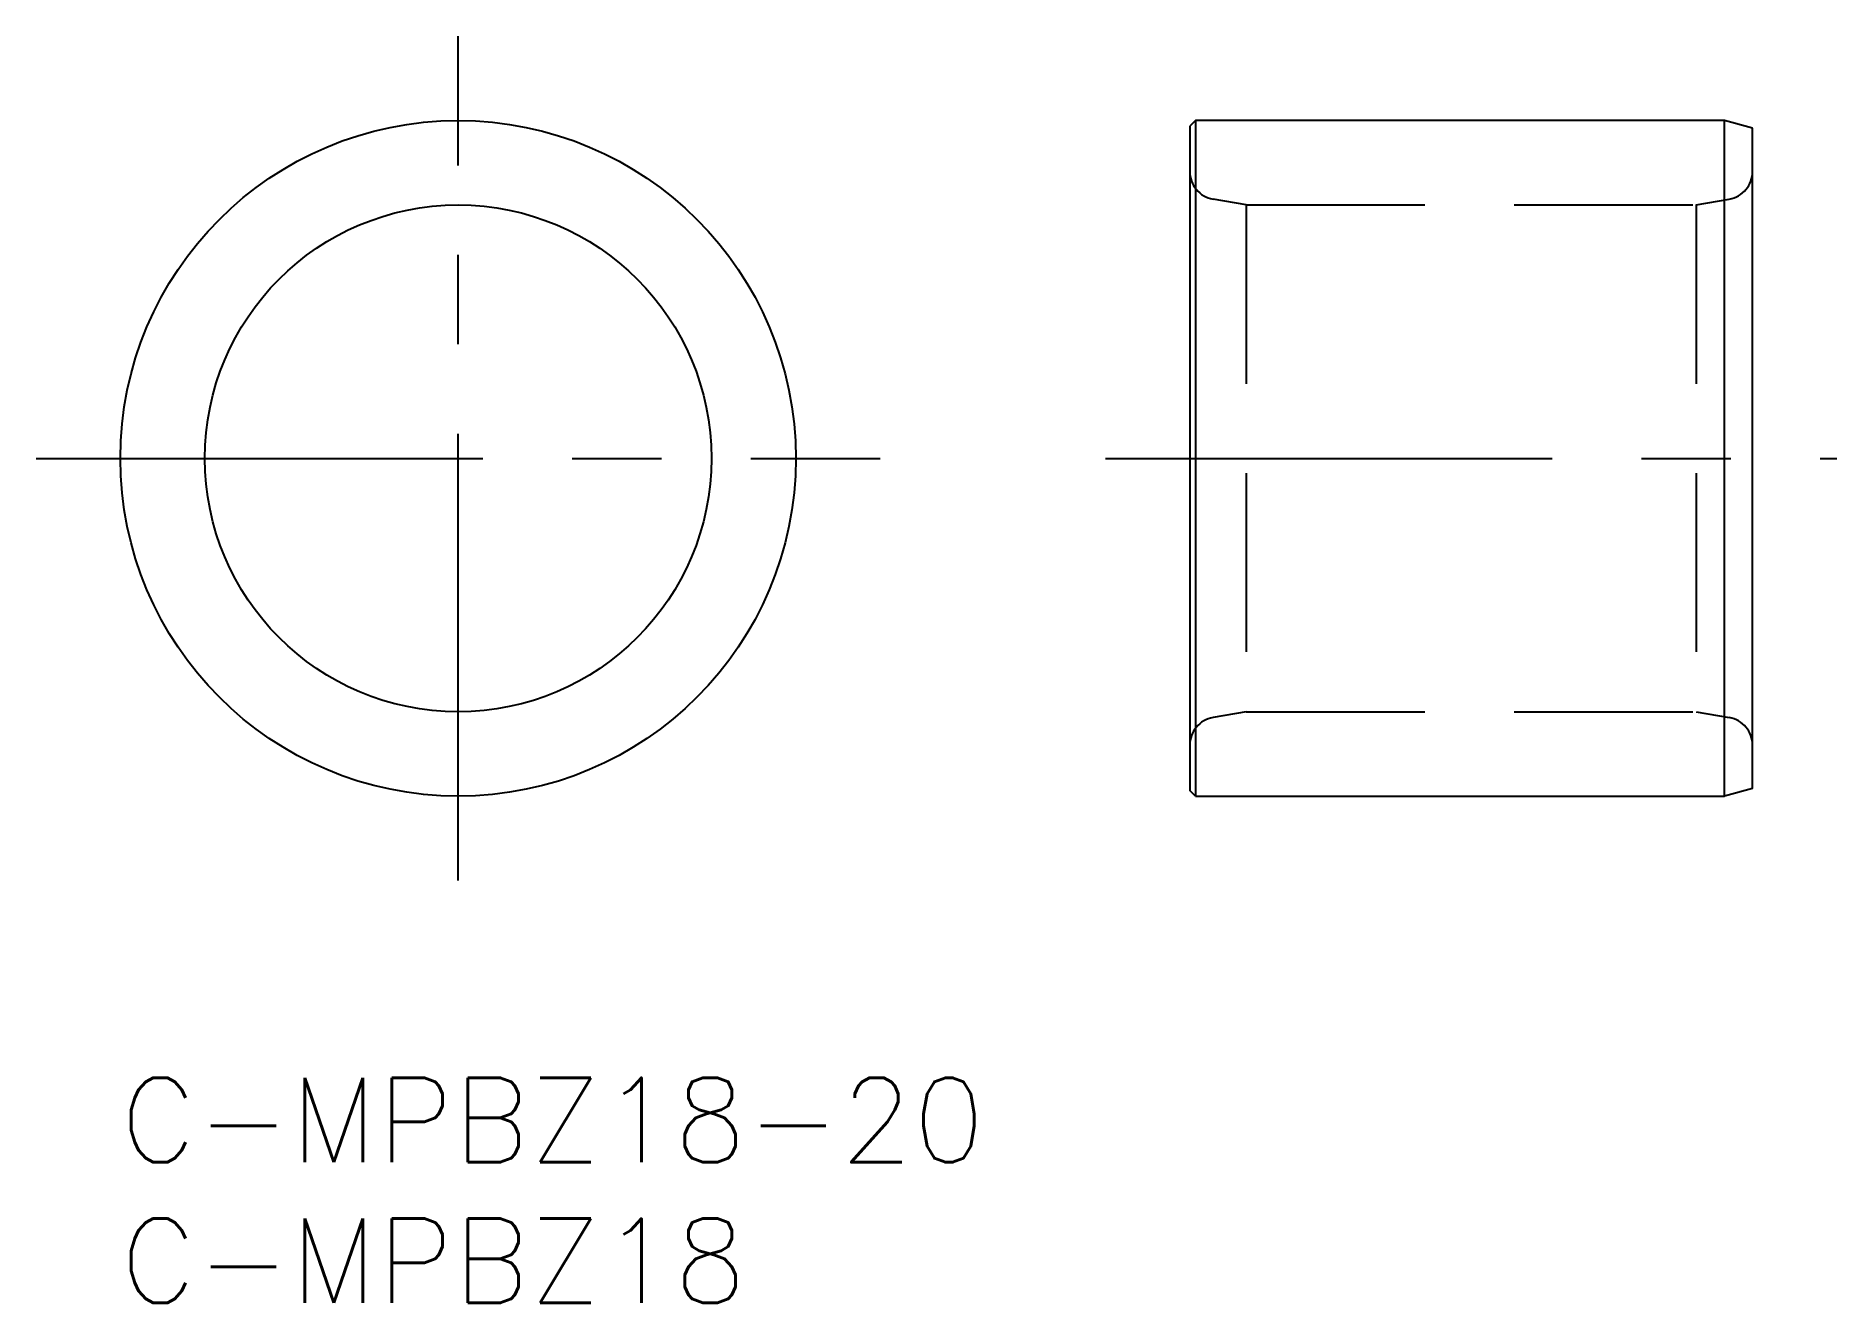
# Model space of a CAD drawing. Extents: x -3 to 61, y -8 to 37.
import ezdxf

# ---------------------------------------------------------------- set-up
doc = ezdxf.new("R2010")
doc.units = 0
doc.header["$LTSCALE"] = 0.5
doc.linetypes.add('CENTER', pattern=[50.8, 31.75, -6.35, 6.35, -6.35])
doc.linetypes.add('DASHED', pattern=[19.05, 12.7, -6.35])
for name, color, linetype in [('MSM_CENTER', 1, 'CENTER'), ('MSM_CONTINUOUS', 7, 'CONTINUOUS'), ('MSM_DASHED', 4, 'DASHED'), ('MSM_PART_NUMBER', 7, 'CONTINUOUS')]:
    doc.layers.add(name, color=color, linetype=linetype)
doc.styles.get("Standard").update_dxf_attribs({"font": 'txt.shx', "height": 3, "bigfont": 'bigfont.shx'})

# ---------------------------------------------------------------- blocks, each defined once
blk = doc.blocks.new('*U19')
at = {"layer": 'MSM_PART_NUMBER'}
blk.add_text('C-MPBZ18-20', height=3, dxfattribs=at).set_placement((0, -3))
blk = doc.blocks.new('*U20')
at = {"layer": 'MSM_PART_NUMBER'}
blk.add_text('C-MPBZ18', height=3, dxfattribs=at).set_placement((0, -8))

msp = doc.modelspace()

# ---------------------------------------------------------------- linework, layer by layer
at = {"layer": 'MSM_CENTER'}
for p, q in [((12, 7), (12, 37)), ((-3, 22), (27, 22)), ((35, 22), (61, 22))]:
    msp.add_line(p, q, dxfattribs=at)
at = {"layer": 'MSM_CONTINUOUS'}
for p, q in [((38.2, 34), (38, 33.8)), ((38.2, 34), (38.2, 10)), ((57, 34), (38.2, 34)), ((58, 33.732), (57, 34)), ((57, 10), (57, 34)), ((38, 33.8), (38, 10.2)), ((58, 10.268), (58, 33.732)), ((58, 10.268), (57, 10)), ((38.2, 10), (38, 10.2)), ((38.2, 10), (57, 10))]:
    msp.add_line(p, q, dxfattribs=at)
for radius in [12, 9]:
    msp.add_circle((12, 22), radius, dxfattribs=at)
at = {"layer": 'MSM_DASHED'}
for p, q in [((40, 31), (38.826, 31.207)), ((40, 31), (40, 13)), ((40, 31), (56, 31)), ((56, 31), (57.174, 31.207)), ((56, 31), (56, 13)), ((40, 13), (38.826, 12.793)), ((40, 13), (56, 13)), ((56, 13), (57.174, 12.793))]:
    msp.add_line(p, q, dxfattribs=at)
for centre, start, end in [((39, 32.192), 180, 260), ((57, 32.192), 280, 0), ((39, 11.808), 100, 180), ((57, 11.808), 0, 80)]:
    msp.add_arc(centre, 1, start, end, dxfattribs=at)

# ---------------------------------------------------------------- block references
at = {"layer": 'MSM_CONTINUOUS'}
for name in ['*U19', '*U20']:
    msp.add_blockref(name, (0, 0), dxfattribs=at)

doc.saveas('drawing.dxf')
